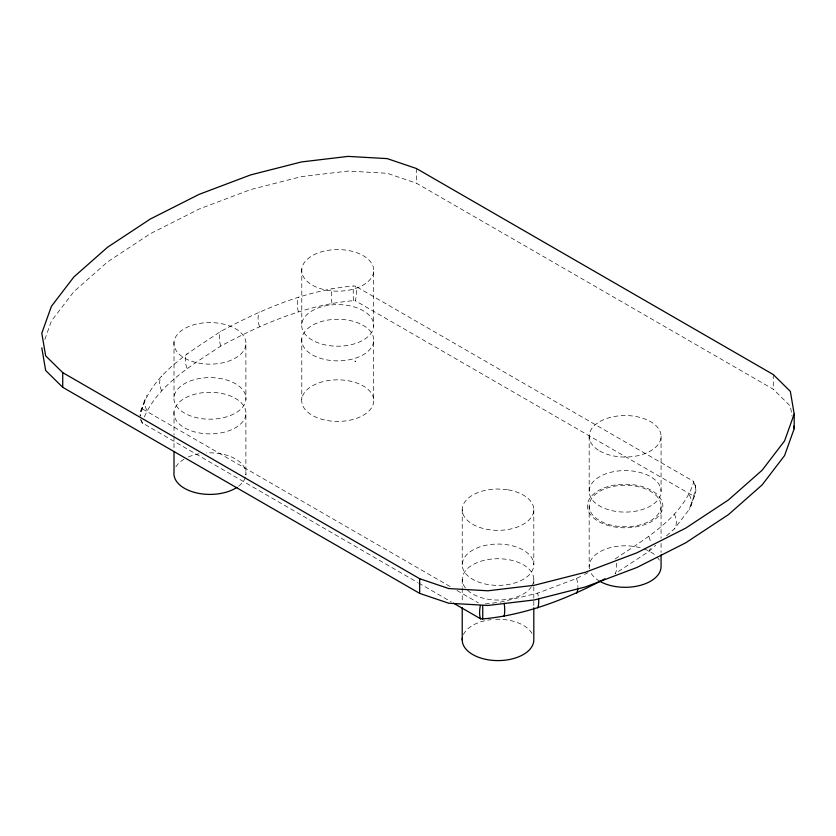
<?xml version="1.0" encoding="UTF-8"?>
<svg xmlns="http://www.w3.org/2000/svg" width="836" height="836" viewBox="0 0 836 836"><rect width="100%" height="100%" fill="white"/><g stroke="black" fill="none" stroke-linecap="round" stroke-linejoin="round"><path stroke-width="0.63" stroke-dasharray="4.18 3.13" d="M666.532 535.803L674.359 528.895L689.219 509.479L693.629 497.138L693.431 495.967L355.373 300.793L355.687 299.278A18.131 6.333 -74.7 0 0 355.687 286.884L355.373 286.121L353.346 286.006C306.289 290.092 262.055 309.195 220.861 331.317C191.371 351.256 154.096 371.884 142.371 407.811A18.925 15.435 5.2 0 0 140.166 416.349M44.862 339.322L51.414 320.982L73.85 291.659L107.583 261.887L150.302 233.714L199.104 209.052L250.664 189.573L301.462 176.626L348.037 171.066L387.225 173.292L416.338 183.157L773.269 389.221L790.344 406.035L792.058 416.088M140.678 411.312L145.171 398.741M144.377 416.882C158.464 384.361 192.583 364.893 220.861 346C262.055 323.877 306.289 304.774 353.346 300.678L355.373 300.793M615.139 558.95C644.629 539.021 681.904 518.393 693.629 482.466L693.431 481.296L355.373 286.121M690.829 506.219L695.322 493.637M142.371 407.811L141.921 410.309A18.131 13.386 -39.3 0 0 140.469 415.617M693.431 495.967L694.079 494.651A18.131 13.386 -39.3 0 0 694.089 482.257L693.431 481.296M616.331 563.192A19.061 11.004 60 0 1 615.139 573.632L648.914 551.352L655.758 545.312M500.252 602.171L537.652 593.142L576.558 578.449L583.361 575.011M584.5 574.437L587.907 572.723M485.173 603.968L498.987 602.328M142.569 408.982L451.346 587.248M456.968 590.498L478.37 602.85M140.657 419.379A18.131 13.386 -39.3 0 0 141.911 422.692L417.551 582.42M418.679 583.068L451.346 601.92M695.343 485.57L695.646 487.325M142.569 423.653L142.371 422.483A18.925 15.435 5.2 0 1 140.678 418.878M773.269 374.549L773.269 389.221M661.067 436.298L661.067 491.338A35.948 20.754 0 0 1 607.145 509.312A35.948 20.754 0 0 1 607.145 473.364A35.948 20.754 0 0 1 661.067 491.338M661.067 506.01A35.948 20.754 0 0 1 607.145 523.984A35.948 20.754 0 0 1 607.145 488.036A35.948 20.754 0 0 1 661.067 506.01L661.067 538.217M661.067 543.369L661.067 552.387M589.171 436.298L589.171 491.338M589.171 506.01L589.171 566.557M533.807 509.678L533.807 564.718A35.791 20.66 0 0 1 480.125 582.608A35.791 20.66 0 0 1 480.125 546.828A35.791 20.66 0 0 1 533.807 564.718M533.807 579.39L533.807 607.73M462.224 509.678L462.224 564.718M462.224 579.39L462.224 587.123M462.224 588.408L462.224 601.293M416.338 168.475L416.338 183.157M373.661 271.752A36.021 20.795 0 0 1 317.68 287.647A36.021 20.795 0 0 1 321.818 251.709A36.021 20.795 0 0 1 373.661 271.752L373.661 326.782A36.021 20.795 0 0 1 317.68 342.687A36.021 20.795 0 0 1 321.818 306.749A36.021 20.795 0 0 1 373.661 326.782M373.661 341.464A36.021 20.795 0 0 1 317.68 357.359A36.021 20.795 0 0 1 321.818 321.421A36.021 20.795 0 0 1 373.661 341.464L373.661 402.001A36.021 20.795 0 0 1 317.68 417.906A36.021 20.795 0 0 1 321.818 381.968A36.021 20.795 0 0 1 373.661 402.001M301.786 268.993L301.786 324.023M301.786 338.705L301.786 399.242M245.888 344.745A36.021 20.795 0 0 1 189.908 360.64A36.021 20.795 0 0 1 194.046 324.702A36.021 20.795 0 0 1 245.888 344.745L245.888 399.775A36.021 20.795 0 0 1 189.908 415.68A36.021 20.795 0 0 1 194.046 379.743A36.021 20.795 0 0 1 245.888 399.775M245.888 414.457A36.021 20.795 0 0 1 189.908 430.362A36.021 20.795 0 0 1 194.046 394.425A36.021 20.795 0 0 1 245.888 414.457L245.888 474.994A36.021 20.795 0 0 0 206.44 452.924M174.013 341.987L174.013 397.027M174.013 411.699L174.013 434.887M174.013 436.173L174.013 449.057M531.435 586.799A35.791 20.66 0 0 1 471.013 592.954A35.791 20.66 0 0 1 489.969 559.263A35.791 20.66 0 0 1 532.584 584.74M298.347 311.807A19.05 7.419 72.6 0 1 298.347 297.125M331.986 303.228A19.009 4.734 79.5 0 1 331.986 288.545M259.442 326.5A19.061 9.405 66.3 0 1 259.442 311.818M353.346 300.678A18.925 0.815 88.3 0 1 353.346 286.006M693.629 482.466A18.925 15.435 5.2 0 1 693.629 497.148M689.219 494.797A19.009 14.787 29 0 1 689.219 509.479M674.359 514.224A19.05 13.669 43.3 0 1 674.359 528.895M648.914 536.681A19.061 12.394 52.7 0 1 650.659 543.515M650.251 548.385A19.061 12.394 52.7 0 1 648.914 551.352M576.558 578.449A19.061 9.405 66.3 0 1 577.916 586.83M537.652 593.142A19.05 7.419 72.6 0 1 538.248 596.11M146.781 410.152A19.009 14.787 29 0 1 146.781 395.48M161.641 390.736A19.05 13.669 43.3 0 1 161.641 376.054M187.086 368.268A19.061 12.394 52.7 0 1 187.086 353.597M220.861 346A19.061 11.004 60 0 1 220.861 331.317M245.439 477.157A36.021 20.795 0 0 1 238.02 486.646M175.853 466.916A36.021 20.795 0 0 1 183.962 459.225M188.309 456.999A36.021 20.795 0 0 1 199.041 453.802M463.447 634.587A35.791 20.66 0 0 1 491.025 619.664M495.685 619.319A35.791 20.66 0 0 1 532.062 633.552M599.705 581.229A35.948 20.754 0 0 1 590.927 572.963M589.37 568.72A35.948 20.754 0 0 1 604.982 549.356A35.948 20.754 0 0 1 641.923 548.207M644.242 548.98A35.948 20.754 0 0 1 656.25 556.18M657.148 557.121A35.948 20.754 0 0 1 659.311 560.141M355.718 361.361L354.966 361.1L355.718 361.361M507.285 489.718L498.016 489.018A35.791 20.66 0 0 0 465.579 518.414A35.791 20.66 0 0 0 525.436 522.96A35.791 20.66 0 0 0 507.285 489.718M599.705 450.98A35.948 20.754 0 0 0 659.844 441.669A35.948 20.754 0 0 0 615.818 416.255A35.948 20.754 0 0 0 599.705 450.98M606.246 524.883A37.745 21.788 0 0 0 662.864 506.01A37.745 21.788 0 0 0 606.246 487.137A37.745 21.788 0 0 0 606.246 524.883"/><path stroke-width="1.25" d="M794.2 413.987L784.586 440.875L762.15 470.208L728.417 499.97L685.698 528.143L636.896 552.805L585.336 572.284L534.538 585.231L487.963 590.791L448.775 588.565L419.662 578.7L62.731 372.637L45.656 355.822L41.8 333.198L51.414 306.31L73.85 276.977L107.583 247.216L150.302 219.032L199.104 194.37L250.664 174.902L301.462 161.944L348.037 156.395L387.225 158.621L416.338 168.475L773.269 374.549L790.344 391.363L794.2 413.987L794.2 428.659L784.586 455.547L762.15 484.88L728.417 514.642L685.698 542.825L636.896 567.487L585.336 586.956L534.538 599.914L487.963 605.463L448.775 603.237L419.662 593.382L62.731 387.308L45.656 370.494L41.8 347.87M453.593 603.226L480.627 618.828L482.654 618.943C525.781 615.066 566.965 599.004 604.93 578.794M480.627 618.828L480.313 618.065A18.131 6.333 -74.7 0 1 480.313 605.682M793.772 426.141L794.2 428.659M661.067 554.958L661.067 566.557A35.948 20.754 0 0 1 638.882 585.733A35.948 20.754 0 0 1 599.705 581.229M533.807 607.73L533.807 639.937A35.791 20.66 0 0 1 496.145 660.565A35.791 20.66 0 0 1 462.423 637.774M462.224 607.73L462.224 639.937M419.662 578.7L419.662 593.382M174.013 451.628L174.013 472.235A36.021 20.795 0 0 0 196.136 492.822A36.021 20.795 0 0 0 237.006 487.346M62.731 372.637L62.731 387.308M538.603 598.963A19.05 7.419 72.6 0 1 537.652 607.824M504.223 603.247A19.009 4.734 79.5 0 1 504.014 616.404M577.885 588.074A19.061 9.405 66.3 0 1 576.558 593.132M482.685 605.818A18.925 0.815 88.3 0 1 482.654 618.953M480.627 679.375L480.627 679.375"/></g></svg>
